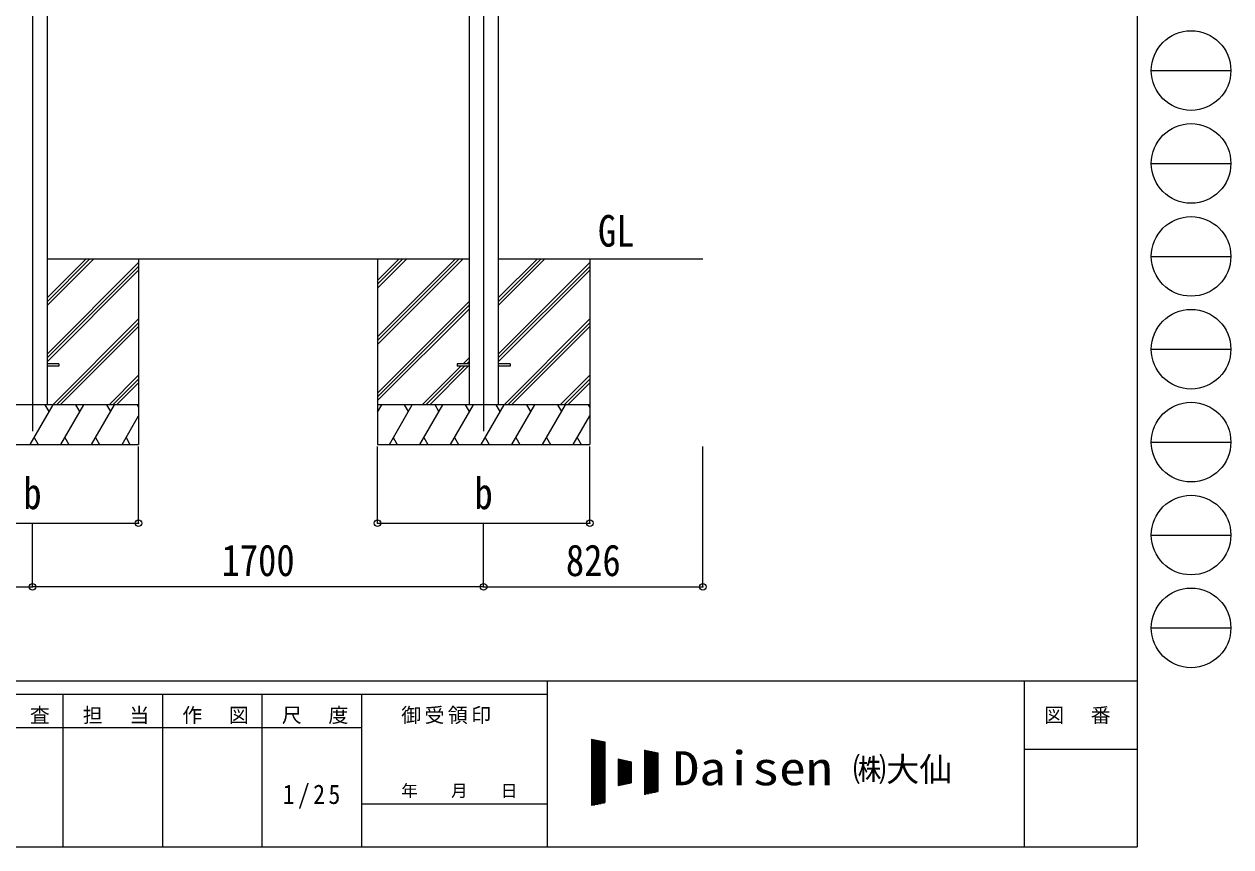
# Model space of a CAD drawing. Units: millimetres at full size, sheet at 1:25. Extents: x -6988 to 7066, y -4877 to 4823.
# Drawn here: x 2519 to 7066, y -4877 to -1777 of the extents above; entities that cross this region are included whole.
import ezdxf
from ezdxf.enums import TextEntityAlignment as Align

# ---------------------------------------------------------------- set-up
doc = ezdxf.new("R2010")
doc.units = ezdxf.units.MM
doc.header["$LTSCALE"] = 25
doc.header["$PDMODE"] = 32
doc.header["$PDSIZE"] = 25
for name, color, linetype, lineweight in [('0-0_0', 7, 'Continuous', 9), ('0-1_本体', 4, 'Continuous', 9), ('0-2_部品', 7, 'Continuous', 9), ('0-8_PARTS2', 2, 'Continuous', 9), ('0-A_寸法', 6, 'Continuous', 9), ('F-0_240', 7, 'Continuous', 9)]:
    doc.layers.add(name, color=color, linetype=linetype, lineweight=lineweight)
doc.styles.add('ＭＳ ゴシック', font='')
doc.styles.get('ＭＳ ゴシック').set_extended_font_data('MS Gothic')

msp = doc.modelspace()

# ---------------------------------------------------------------- linework, layer by layer
at = {"layer": '0-0_0'}
for p, q in [((2605.13, -2661.26), (4195.13, -2661.26)), ((2605.13, -2837.09), (2780.96, -2661.26)), ((2605.13, -2822.95), (2766.82, -2661.26)), ((2605.13, -2808.8), (2752.68, -2661.26)), ((2605.13, -3020.93), (2950.13, -2675.94)), ((2950.13, -2661.26), (2950.13, -3361.26)), ((3850.13, -2661.26), (3850.13, -3361.26)), ((3850.13, -2955.44), (4144.31, -2661.26)), ((3850.13, -2969.58), (4158.45, -2661.26)), ((3850.13, -2983.72), (4172.6, -2661.26)), ((3850.13, -2771.59), (3960.46, -2661.26)), ((3850.13, -2757.45), (3946.32, -2661.26)), ((3850.13, -2743.3), (3932.18, -2661.26)), ((4305.13, -2661.26), (5076.13, -2661.26)), ((4305.13, -2837.09), (4480.96, -2661.26)), ((4305.13, -2822.95), (4466.82, -2661.26)), ((4305.13, -2808.8), (4452.68, -2661.26)), ((4305.13, -3020.93), (4650.13, -2675.94)), ((4650.13, -2661.26), (4650.13, -3361.26)), ((2605.13, -3035.08), (2950.13, -2690.08)), ((2605.13, -3049.22), (2950.13, -2704.22)), ((4305.13, -3035.08), (4650.13, -2690.08)), ((4305.13, -3049.22), (4650.13, -2704.22)), ((3850.13, -3167.57), (4195.13, -2822.57)), ((3850.13, -3181.71), (4195.13, -2836.71)), ((3850.13, -3195.85), (4195.13, -2850.85)), ((2626.94, -3211.26), (2950.13, -2888.07)), ((2641.08, -3211.26), (2950.13, -2902.21)), ((4326.94, -3211.26), (4650.13, -2888.07)), ((4341.08, -3211.26), (4650.13, -2902.21)), ((2655.23, -3211.26), (2950.13, -2916.35)), ((4355.23, -3211.26), (4650.13, -2916.35)), ((4173.07, -3056.76), (4195.13, -3034.7)), ((4018.57, -3211.26), (4164.07, -3065.76)), ((4032.72, -3211.26), (4178.22, -3065.76)), ((4046.86, -3211.26), (4192.36, -3065.76)), ((4187.22, -3056.76), (4195.13, -3048.84)), ((2839.07, -3211.26), (2950.13, -3100.2)), ((2853.22, -3211.26), (2950.13, -3114.34)), ((2867.36, -3211.26), (2950.13, -3128.48)), ((4539.07, -3211.26), (4650.13, -3100.2)), ((4553.22, -3211.26), (4650.13, -3114.34)), ((4567.36, -3211.26), (4650.13, -3128.48)), ((2950.13, -3211.26), (2150.13, -3211.26)), ((2541.29, -3361.26), (2627.89, -3211.26)), ((2612.89, -3237.24), (2597.89, -3211.26)), ((2656.76, -3361.26), (2743.36, -3211.26)), ((2728.36, -3237.24), (2713.36, -3211.26)), ((2772.23, -3361.26), (2858.83, -3211.26)), ((2828.83, -3211.26), (2843.83, -3237.24)), ((2944.3, -3211.26), (2950.13, -3221.36)), ((4650.13, -3211.26), (3850.13, -3211.26)), ((3850.13, -3238.76), (3866.01, -3211.26)), ((3894.88, -3361.26), (3981.48, -3211.26)), ((3966.48, -3237.24), (3951.48, -3211.26)), ((4010.35, -3361.26), (4096.95, -3211.26)), ((4081.95, -3237.24), (4066.95, -3211.26)), ((4125.82, -3361.26), (4212.42, -3211.26)), ((4197.42, -3237.24), (4182.42, -3211.26)), ((4241.29, -3361.26), (4327.89, -3211.26)), ((4312.89, -3237.24), (4297.89, -3211.26)), ((4356.76, -3361.26), (4443.36, -3211.26)), ((4428.36, -3237.24), (4413.36, -3211.26)), ((4472.23, -3361.26), (4558.83, -3211.26)), ((4528.83, -3211.26), (4543.83, -3237.24)), ((4644.3, -3211.26), (4650.13, -3221.36)), ((2887.7, -3361.26), (2950.13, -3253.12)), ((4587.7, -3361.26), (4650.13, -3253.12)), ((2150.13, -3361.26), (2950.13, -3361.26)), ((2556.29, -3335.28), (2571.29, -3361.26)), ((2671.76, -3335.28), (2686.76, -3361.26)), ((2787.23, -3335.28), (2802.23, -3361.26)), ((2902.7, -3335.28), (2917.7, -3361.26)), ((3850.13, -3361.26), (4650.13, -3361.26)), ((3909.88, -3335.28), (3924.87, -3361.26)), ((4025.35, -3335.28), (4040.35, -3361.26)), ((4140.82, -3335.28), (4155.82, -3361.26)), ((4256.29, -3335.28), (4271.29, -3361.26)), ((4371.76, -3335.28), (4386.76, -3361.26)), ((4487.23, -3335.28), (4502.23, -3361.26)), ((4602.7, -3335.28), (4617.7, -3361.26))]:
    msp.add_line(p, q, dxfattribs=at)
at = {"layer": '0-1_本体'}
for p, q in [((2605.13, 268.74), (2605.13, -3211.26)), ((4195.13, 268.74), (4195.13, -3211.26)), ((4305.13, 268.74), (4305.13, -3211.26))]:
    msp.add_line(p, q, dxfattribs=at)
at = {"layer": '0-2_部品', "color": 4}
for p, q in [((2650.13, -3056.76), (2605.13, -3056.76)), ((2650.13, -3065.76), (2605.13, -3065.76)), ((2650.13, -3056.76), (2650.13, -3065.76)), ((4150.13, -3056.76), (4150.13, -3065.76)), ((4195.13, -3056.76), (4150.13, -3056.76)), ((4195.13, -3065.76), (4150.13, -3065.76)), ((4350.13, -3056.76), (4305.13, -3056.76)), ((4350.13, -3065.76), (4305.13, -3065.76)), ((4350.13, -3056.76), (4350.13, -3065.76))]:
    msp.add_line(p, q, dxfattribs=at)
at = {"layer": '0-8_PARTS2'}
for p, q in [((2550.13, 234.88), (2550.13, -3311.26)), ((4250.13, 234.88), (4250.13, -3311.26))]:
    msp.add_line(p, q, dxfattribs=at)
at = {"layer": '0-A_寸法'}
for p, q in [((2950.13, -3657.65), (2950.13, -3368.68)), ((3850.13, -3657.65), (3850.13, -3368.68)), ((4650.13, -3657.65), (4650.13, -3368.68)), ((5076.13, -3897.62), (5076.13, -3368.68)), ((2150.13, -3657.65), (2950.13, -3657.65)), ((2550.13, -3897.62), (2550.13, -3657.65)), ((3850.13, -3657.65), (4650.13, -3657.65)), ((4250.13, -3897.62), (4250.13, -3657.65)), ((850.13, -3897.62), (2550.13, -3897.62)), ((4250.13, -3897.62), (2550.13, -3897.62)), ((4250.13, -3897.62), (5076.13, -3897.62))]:
    msp.add_line(p, q, dxfattribs=at)
for p in [(2950.13, -3657.65), (3850.13, -3657.65), (4650.13, -3657.65), (2550.13, -3897.62), (4250.13, -3897.62), (5076.13, -3897.62)]:
    msp.add_point(p, dxfattribs=at)
at = {"layer": 'F-0_240', "color": 5}
for p, q in [((6712.12, 4822.79), (6712.12, -4877.21)), ((-6987.88, -4252.21), (6712.12, -4252.21)), ((4489.82, -4252.21), (4489.82, -4877.21)), ((6287.12, -4252.21), (6287.12, -4877.21)), ((-6987.88, -4302.21), (4489.82, -4302.21)), ((2664.82, -4302.21), (2664.82, -4877.21)), ((3039.82, -4302.21), (3039.82, -4877.21)), ((3414.82, -4302.21), (3414.82, -4877.21)), ((3789.82, -4302.21), (3789.82, -4877.21)), ((2289.82, -4427.21), (3789.82, -4427.21)), ((6287.12, -4508.46), (6712.12, -4508.46)), ((3789.82, -4714.71), (4489.82, -4714.71)), ((-6987.88, -4877.21), (6712.12, -4877.21))]:
    msp.add_line(p, q, dxfattribs=at)
at = {"layer": 'F-0_240', "color": 4}
for p, q in [((6765.55, -1952.21), (7065.55, -1952.21)), ((6765.55, -2302.21), (7065.55, -2302.21)), ((6765.55, -2652.21), (7065.55, -2652.21)), ((6765.55, -3002.21), (7065.55, -3002.21)), ((6765.55, -3352.21), (7065.55, -3352.21)), ((6765.55, -3702.21), (7065.55, -3702.21)), ((6765.55, -4052.21), (7065.55, -4052.21))]:
    msp.add_line(p, q, dxfattribs=at)
at = {"layer": 'F-0_240'}
for p, q in [((4656.46, -4471.05), (4706.46, -4481.46)), ((4656.46, -4471.05), (4656.46, -4721.05)), ((4656.46, -4473.4), (4667.75, -4473.4)), ((4656.46, -4475.9), (4679.75, -4475.9)), ((4656.46, -4478.4), (4691.75, -4478.4)), ((4656.46, -4480.9), (4703.75, -4480.9)), ((4656.46, -4483.4), (4706.46, -4483.4)), ((4656.46, -4485.9), (4706.46, -4485.9)), ((4656.46, -4488.4), (4706.46, -4488.4)), ((4656.46, -4490.9), (4706.46, -4490.9)), ((4656.46, -4493.4), (4706.46, -4493.4)), ((4656.46, -4495.9), (4706.46, -4495.9)), ((4656.46, -4498.4), (4706.46, -4498.4)), ((4656.46, -4500.9), (4706.46, -4500.9)), ((4657.94, -4720.74), (4657.94, -4471.36)), ((4660.44, -4720.22), (4660.44, -4471.88)), ((4662.94, -4719.7), (4662.94, -4472.4)), ((4665.44, -4719.18), (4665.44, -4472.92)), ((4667.94, -4718.66), (4667.94, -4473.44)), ((4670.44, -4718.13), (4670.44, -4473.96)), ((4672.94, -4717.61), (4672.94, -4474.48)), ((4675.44, -4717.09), (4675.44, -4475)), ((4677.94, -4716.57), (4677.94, -4475.52)), ((4680.44, -4716.05), (4680.44, -4476.04)), ((4682.94, -4715.53), (4682.94, -4476.56)), ((4685.44, -4715.01), (4685.44, -4477.08)), ((4687.94, -4714.49), (4687.94, -4477.61)), ((4690.44, -4713.97), (4690.44, -4478.13)), ((4692.94, -4713.45), (4692.94, -4478.65)), ((4695.44, -4712.93), (4695.44, -4479.17)), ((4697.94, -4712.41), (4697.94, -4479.69)), ((4700.44, -4711.88), (4700.44, -4480.21)), ((4702.94, -4711.36), (4702.94, -4480.73)), ((4705.44, -4710.84), (4705.44, -4481.25)), ((4706.46, -4481.46), (4706.46, -4710.63)), ((4656.46, -4503.4), (4706.46, -4503.4)), ((4656.46, -4505.9), (4706.46, -4505.9)), ((4656.46, -4508.4), (4706.46, -4508.4)), ((4656.46, -4510.9), (4706.46, -4510.9)), ((4656.46, -4513.4), (4706.46, -4513.4)), ((4656.46, -4515.9), (4706.46, -4515.9)), ((4656.46, -4518.4), (4706.46, -4518.4)), ((4656.46, -4520.9), (4706.46, -4520.9)), ((4656.46, -4523.4), (4706.46, -4523.4)), ((4656.46, -4525.9), (4706.46, -4525.9)), ((4656.46, -4528.4), (4706.46, -4528.4)), ((4656.46, -4530.9), (4706.46, -4530.9)), ((4656.46, -4533.4), (4706.46, -4533.4)), ((4656.46, -4535.9), (4706.46, -4535.9)), ((4656.46, -4538.4), (4706.46, -4538.4)), ((4656.46, -4540.9), (4706.46, -4540.9)), ((4656.46, -4543.4), (4706.46, -4543.4)), ((4656.46, -4545.9), (4706.46, -4545.9)), ((4756.46, -4546.05), (4806.46, -4556.46)), ((4756.46, -4546.05), (4756.46, -4646.05)), ((4757.94, -4645.74), (4757.94, -4546.36)), ((4856.46, -4512.71), (4906.46, -4523.13)), ((4856.46, -4512.71), (4856.46, -4679.38)), ((4856.46, -4513.4), (4859.75, -4513.4)), ((4856.46, -4515.9), (4871.75, -4515.9)), ((4856.46, -4518.4), (4883.75, -4518.4)), ((4856.46, -4520.9), (4895.75, -4520.9)), ((4856.46, -4523.4), (4906.46, -4523.4)), ((4856.46, -4525.9), (4906.46, -4525.9)), ((4856.46, -4528.4), (4906.46, -4528.4)), ((4856.46, -4530.9), (4906.46, -4530.9)), ((4856.46, -4533.4), (4906.46, -4533.4)), ((4856.46, -4535.9), (4906.46, -4535.9)), ((4856.46, -4538.4), (4906.46, -4538.4)), ((4856.46, -4540.9), (4906.46, -4540.9)), ((4856.46, -4543.4), (4906.46, -4543.4)), ((4856.46, -4545.9), (4906.46, -4545.9)), ((4857.94, -4679.07), (4857.94, -4513.02)), ((4860.44, -4678.55), (4860.44, -4513.54)), ((4862.94, -4678.03), (4862.94, -4514.06)), ((4865.44, -4677.51), (4865.44, -4514.58)), ((4867.94, -4676.99), (4867.94, -4515.11)), ((4870.44, -4676.47), (4870.44, -4515.63)), ((4872.94, -4675.95), (4872.94, -4516.15)), ((4875.44, -4675.43), (4875.44, -4516.67)), ((4877.94, -4674.91), (4877.94, -4517.19)), ((4880.44, -4674.38), (4880.44, -4517.71)), ((4882.94, -4673.86), (4882.94, -4518.23)), ((4885.44, -4673.34), (4885.44, -4518.75)), ((4887.94, -4672.82), (4887.94, -4519.27)), ((4890.44, -4672.3), (4890.44, -4519.79)), ((4892.94, -4671.78), (4892.94, -4520.31)), ((4895.44, -4671.26), (4895.44, -4520.83)), ((4897.94, -4670.74), (4897.94, -4521.36)), ((4900.44, -4670.22), (4900.44, -4521.88)), ((4902.94, -4669.7), (4902.94, -4522.4)), ((4905.44, -4669.18), (4905.44, -4522.92)), ((4906.46, -4523.13), (4906.46, -4668.96)), ((4656.46, -4548.4), (4706.46, -4548.4)), ((4656.46, -4550.9), (4706.46, -4550.9)), ((4656.46, -4553.4), (4706.46, -4553.4)), ((4656.46, -4555.9), (4706.46, -4555.9)), ((4656.46, -4558.4), (4706.46, -4558.4)), ((4656.46, -4560.9), (4706.46, -4560.9)), ((4656.46, -4563.4), (4706.46, -4563.4)), ((4656.46, -4565.9), (4706.46, -4565.9)), ((4656.46, -4568.4), (4706.46, -4568.4)), ((4656.46, -4570.9), (4706.46, -4570.9)), ((4656.46, -4573.4), (4706.46, -4573.4)), ((4656.46, -4575.9), (4706.46, -4575.9)), ((4656.46, -4578.4), (4706.46, -4578.4)), ((4656.46, -4580.9), (4706.46, -4580.9)), ((4656.46, -4583.4), (4706.46, -4583.4)), ((4656.46, -4585.9), (4706.46, -4585.9)), ((4656.46, -4588.4), (4706.46, -4588.4)), ((4656.46, -4590.9), (4706.46, -4590.9)), ((4756.46, -4548.4), (4767.75, -4548.4)), ((4756.46, -4550.9), (4779.75, -4550.9)), ((4756.46, -4553.4), (4791.75, -4553.4)), ((4756.46, -4555.9), (4803.75, -4555.9)), ((4756.46, -4558.4), (4806.46, -4558.4)), ((4756.46, -4560.9), (4806.46, -4560.9)), ((4756.46, -4563.4), (4806.46, -4563.4)), ((4756.46, -4565.9), (4806.46, -4565.9)), ((4756.46, -4568.4), (4806.46, -4568.4)), ((4756.46, -4570.9), (4806.46, -4570.9)), ((4756.46, -4573.4), (4806.46, -4573.4)), ((4756.46, -4575.9), (4806.46, -4575.9)), ((4756.46, -4578.4), (4806.46, -4578.4)), ((4756.46, -4580.9), (4806.46, -4580.9)), ((4756.46, -4583.4), (4806.46, -4583.4)), ((4756.46, -4585.9), (4806.46, -4585.9)), ((4756.46, -4588.4), (4806.46, -4588.4)), ((4756.46, -4590.9), (4806.46, -4590.9)), ((4760.44, -4645.22), (4760.44, -4546.88)), ((4762.94, -4644.7), (4762.94, -4547.4)), ((4765.44, -4644.18), (4765.44, -4547.92)), ((4767.94, -4643.66), (4767.94, -4548.44)), ((4770.44, -4643.13), (4770.44, -4548.96)), ((4772.94, -4642.61), (4772.94, -4549.48)), ((4775.44, -4642.09), (4775.44, -4550)), ((4777.94, -4641.57), (4777.94, -4550.52)), ((4780.44, -4641.05), (4780.44, -4551.04)), ((4782.94, -4640.53), (4782.94, -4551.56)), ((4785.44, -4640.01), (4785.44, -4552.08)), ((4787.94, -4639.49), (4787.94, -4552.61)), ((4790.44, -4638.97), (4790.44, -4553.13)), ((4792.94, -4638.45), (4792.94, -4553.65)), ((4795.44, -4637.93), (4795.44, -4554.17)), ((4797.94, -4637.41), (4797.94, -4554.69)), ((4800.44, -4636.88), (4800.44, -4555.21)), ((4802.94, -4636.36), (4802.94, -4555.73)), ((4805.44, -4635.84), (4805.44, -4556.25)), ((4806.46, -4556.46), (4806.46, -4635.63)), ((4856.46, -4548.4), (4906.46, -4548.4)), ((4856.46, -4550.9), (4906.46, -4550.9)), ((4856.46, -4553.4), (4906.46, -4553.4)), ((4856.46, -4555.9), (4906.46, -4555.9)), ((4856.46, -4558.4), (4906.46, -4558.4)), ((4856.46, -4560.9), (4906.46, -4560.9)), ((4856.46, -4563.4), (4906.46, -4563.4)), ((4856.46, -4565.9), (4906.46, -4565.9)), ((4856.46, -4568.4), (4906.46, -4568.4)), ((4856.46, -4570.9), (4906.46, -4570.9)), ((4856.46, -4573.4), (4906.46, -4573.4)), ((4856.46, -4575.9), (4906.46, -4575.9)), ((4856.46, -4578.4), (4906.46, -4578.4)), ((4856.46, -4580.9), (4906.46, -4580.9)), ((4856.46, -4583.4), (4906.46, -4583.4)), ((4856.46, -4585.9), (4906.46, -4585.9)), ((4856.46, -4588.4), (4906.46, -4588.4)), ((4856.46, -4590.9), (4906.46, -4590.9)), ((4656.46, -4593.4), (4706.46, -4593.4)), ((4656.46, -4595.9), (4706.46, -4595.9)), ((4656.46, -4598.4), (4706.46, -4598.4)), ((4656.46, -4600.9), (4706.46, -4600.9)), ((4656.46, -4603.4), (4706.46, -4603.4)), ((4656.46, -4605.9), (4706.46, -4605.9)), ((4656.46, -4608.4), (4706.46, -4608.4)), ((4656.46, -4610.9), (4706.46, -4610.9)), ((4656.46, -4613.4), (4706.46, -4613.4)), ((4656.46, -4615.9), (4706.46, -4615.9)), ((4656.46, -4618.4), (4706.46, -4618.4)), ((4656.46, -4620.9), (4706.46, -4620.9)), ((4656.46, -4623.4), (4706.46, -4623.4)), ((4656.46, -4625.9), (4706.46, -4625.9)), ((4656.46, -4628.4), (4706.46, -4628.4)), ((4656.46, -4630.9), (4706.46, -4630.9)), ((4656.46, -4633.4), (4706.46, -4633.4)), ((4656.46, -4635.9), (4706.46, -4635.9)), ((4756.46, -4593.4), (4806.46, -4593.4)), ((4756.46, -4595.9), (4806.46, -4595.9)), ((4756.46, -4598.4), (4806.46, -4598.4)), ((4756.46, -4600.9), (4806.46, -4600.9)), ((4756.46, -4603.4), (4806.46, -4603.4)), ((4756.46, -4605.9), (4806.46, -4605.9)), ((4756.46, -4608.4), (4806.46, -4608.4)), ((4756.46, -4610.9), (4806.46, -4610.9)), ((4756.46, -4613.4), (4806.46, -4613.4)), ((4756.46, -4615.9), (4806.46, -4615.9)), ((4756.46, -4618.4), (4806.46, -4618.4)), ((4756.46, -4620.9), (4806.46, -4620.9)), ((4756.46, -4623.4), (4806.46, -4623.4)), ((4756.46, -4625.9), (4806.46, -4625.9)), ((4756.46, -4628.4), (4806.46, -4628.4)), ((4756.46, -4630.9), (4806.46, -4630.9)), ((4756.46, -4633.4), (4806.46, -4633.4)), ((4756.46, -4646.05), (4806.46, -4635.63)), ((4756.46, -4635.9), (4805.17, -4635.9)), ((4856.46, -4593.4), (4906.46, -4593.4)), ((4856.46, -4595.9), (4906.46, -4595.9)), ((4856.46, -4598.4), (4906.46, -4598.4)), ((4856.46, -4600.9), (4906.46, -4600.9)), ((4856.46, -4603.4), (4906.46, -4603.4)), ((4856.46, -4605.9), (4906.46, -4605.9)), ((4856.46, -4608.4), (4906.46, -4608.4)), ((4856.46, -4610.9), (4906.46, -4610.9)), ((4856.46, -4613.4), (4906.46, -4613.4)), ((4856.46, -4615.9), (4906.46, -4615.9)), ((4856.46, -4618.4), (4906.46, -4618.4)), ((4856.46, -4620.9), (4906.46, -4620.9)), ((4856.46, -4623.4), (4906.46, -4623.4)), ((4856.46, -4625.9), (4906.46, -4625.9)), ((4856.46, -4628.4), (4906.46, -4628.4)), ((4856.46, -4630.9), (4906.46, -4630.9)), ((4856.46, -4633.4), (4906.46, -4633.4)), ((4856.46, -4635.9), (4906.46, -4635.9)), ((4656.46, -4638.4), (4706.46, -4638.4)), ((4656.46, -4640.9), (4706.46, -4640.9)), ((4656.46, -4643.4), (4706.46, -4643.4)), ((4656.46, -4645.9), (4706.46, -4645.9)), ((4656.46, -4648.4), (4706.46, -4648.4)), ((4656.46, -4650.9), (4706.46, -4650.9)), ((4656.46, -4653.4), (4706.46, -4653.4)), ((4656.46, -4655.9), (4706.46, -4655.9)), ((4656.46, -4658.4), (4706.46, -4658.4)), ((4656.46, -4660.9), (4706.46, -4660.9)), ((4656.46, -4663.4), (4706.46, -4663.4)), ((4656.46, -4665.9), (4706.46, -4665.9)), ((4656.46, -4668.4), (4706.46, -4668.4)), ((4656.46, -4670.9), (4706.46, -4670.9)), ((4656.46, -4673.4), (4706.46, -4673.4)), ((4656.46, -4675.9), (4706.46, -4675.9)), ((4656.46, -4678.4), (4706.46, -4678.4)), ((4656.46, -4680.9), (4706.46, -4680.9)), ((4756.46, -4638.4), (4793.17, -4638.4)), ((4756.46, -4640.9), (4781.17, -4640.9)), ((4756.46, -4643.4), (4769.17, -4643.4)), ((4756.46, -4645.9), (4757.17, -4645.9)), ((4856.46, -4638.4), (4906.46, -4638.4)), ((4856.46, -4640.9), (4906.46, -4640.9)), ((4856.46, -4643.4), (4906.46, -4643.4)), ((4856.46, -4645.9), (4906.46, -4645.9)), ((4856.46, -4648.4), (4906.46, -4648.4)), ((4856.46, -4650.9), (4906.46, -4650.9)), ((4856.46, -4653.4), (4906.46, -4653.4)), ((4856.46, -4655.9), (4906.46, -4655.9)), ((4856.46, -4658.4), (4906.46, -4658.4)), ((4856.46, -4660.9), (4906.46, -4660.9)), ((4856.46, -4663.4), (4906.46, -4663.4)), ((4856.46, -4665.9), (4906.46, -4665.9)), ((4856.46, -4668.4), (4906.46, -4668.4)), ((4906.46, -4668.96), (4856.46, -4679.38)), ((4856.46, -4670.9), (4897.17, -4670.9)), ((4856.46, -4673.4), (4885.17, -4673.4)), ((4856.46, -4675.9), (4873.17, -4675.9)), ((4856.46, -4678.4), (4861.17, -4678.4)), ((4656.46, -4683.4), (4706.46, -4683.4)), ((4656.46, -4685.9), (4706.46, -4685.9)), ((4656.46, -4688.4), (4706.46, -4688.4)), ((4656.46, -4690.9), (4706.46, -4690.9)), ((4656.46, -4693.4), (4706.46, -4693.4)), ((4656.46, -4695.9), (4706.46, -4695.9)), ((4656.46, -4698.4), (4706.46, -4698.4)), ((4656.46, -4700.9), (4706.46, -4700.9)), ((4656.46, -4703.4), (4706.46, -4703.4)), ((4656.46, -4705.9), (4706.46, -4705.9)), ((4656.46, -4708.4), (4706.46, -4708.4)), ((4706.46, -4710.63), (4656.46, -4721.05)), ((4656.46, -4710.9), (4705.17, -4710.9)), ((4656.46, -4713.4), (4693.17, -4713.4)), ((4656.46, -4715.9), (4681.17, -4715.9)), ((4656.46, -4718.4), (4669.17, -4718.4)), ((4656.46, -4720.9), (4657.17, -4720.9))]:
    msp.add_line(p, q, dxfattribs=at)
at = {"layer": 'F-0_240', "color": 4}
for centre in [(6915.55, -1952.21), (6915.55, -2302.21), (6915.55, -2652.21), (6915.55, -3002.21), (6915.55, -3352.21), (6915.55, -3702.21), (6915.55, -4052.21)]:
    msp.add_circle(centre, 150, dxfattribs=at)

# ---------------------------------------------------------------- texts
at = {"layer": '0-0_0', "style": 'ＭＳ ゴシック', "width": 0.85}
msp.add_text('GL', height=119.1, dxfattribs=at).set_placement((4680.84, -2651.19), align=Align.BOTTOM_LEFT)
at = {"layer": '0-A_寸法', "color": 7, "style": 'ＭＳ ゴシック', "width": 0.85}
for s, p in [('b', (2515.76, -3640.15)), ('b', (4215.76, -3640.15)), ('1700', (3262.63, -3892.62)), ('826', (4560.01, -3892.62))]:
    msp.add_text(s, height=119.1, dxfattribs=at).set_placement(p, align=Align.BOTTOM_LEFT)
at = {"layer": 'F-0_240', "style": 'ＭＳ ゴシック', "width": 1.15}
msp.add_text('Daisen', height=128.3, dxfattribs=at).set_placement((4962.18, -4683.55), align=Align.BOTTOM_LEFT)
at = {"layer": 'F-0_240', "style": 'ＭＳ ゴシック'}
for s, height, p in [('㈱大仙\u3000', 91.64, (5641.68, -4658.55)), ('年\u3000\u3000月\u3000\u3000日', 45.82, (3939.83, -4702.21))]:
    msp.add_text(s, height=height, dxfattribs=at).set_placement(p, align=Align.BOTTOM_LEFT)
at = {"layer": 'F-0_240', "attachment_point": 7, "style": 'ＭＳ ゴシック'}
for s, insert, char_height in [('\\T1.17;照\u3000査', (2364.83, -4414.71), 54.99), ('\\T1.17;担\u3000当', (2739.83, -4414.71), 54.99), ('\\T1.17;作\u3000図', (3114.82, -4414.71), 54.99), ('\\T1.17;尺\u3000度', (3489.83, -4414.71), 54.99), ('\\T1.17;御受領印', (3939.82, -4414.71), 54.99), ('\\T1.17;図\u3000番', (6362.12, -4414.71), 54.99), ('\\T1.28;\\W0.9;1/25', (3492.95, -4733.46), 73.31)]:
    msp.add_mtext(s, dxfattribs=dict(at, insert=insert, char_height=char_height))

doc.saveas('drawing.dxf')
